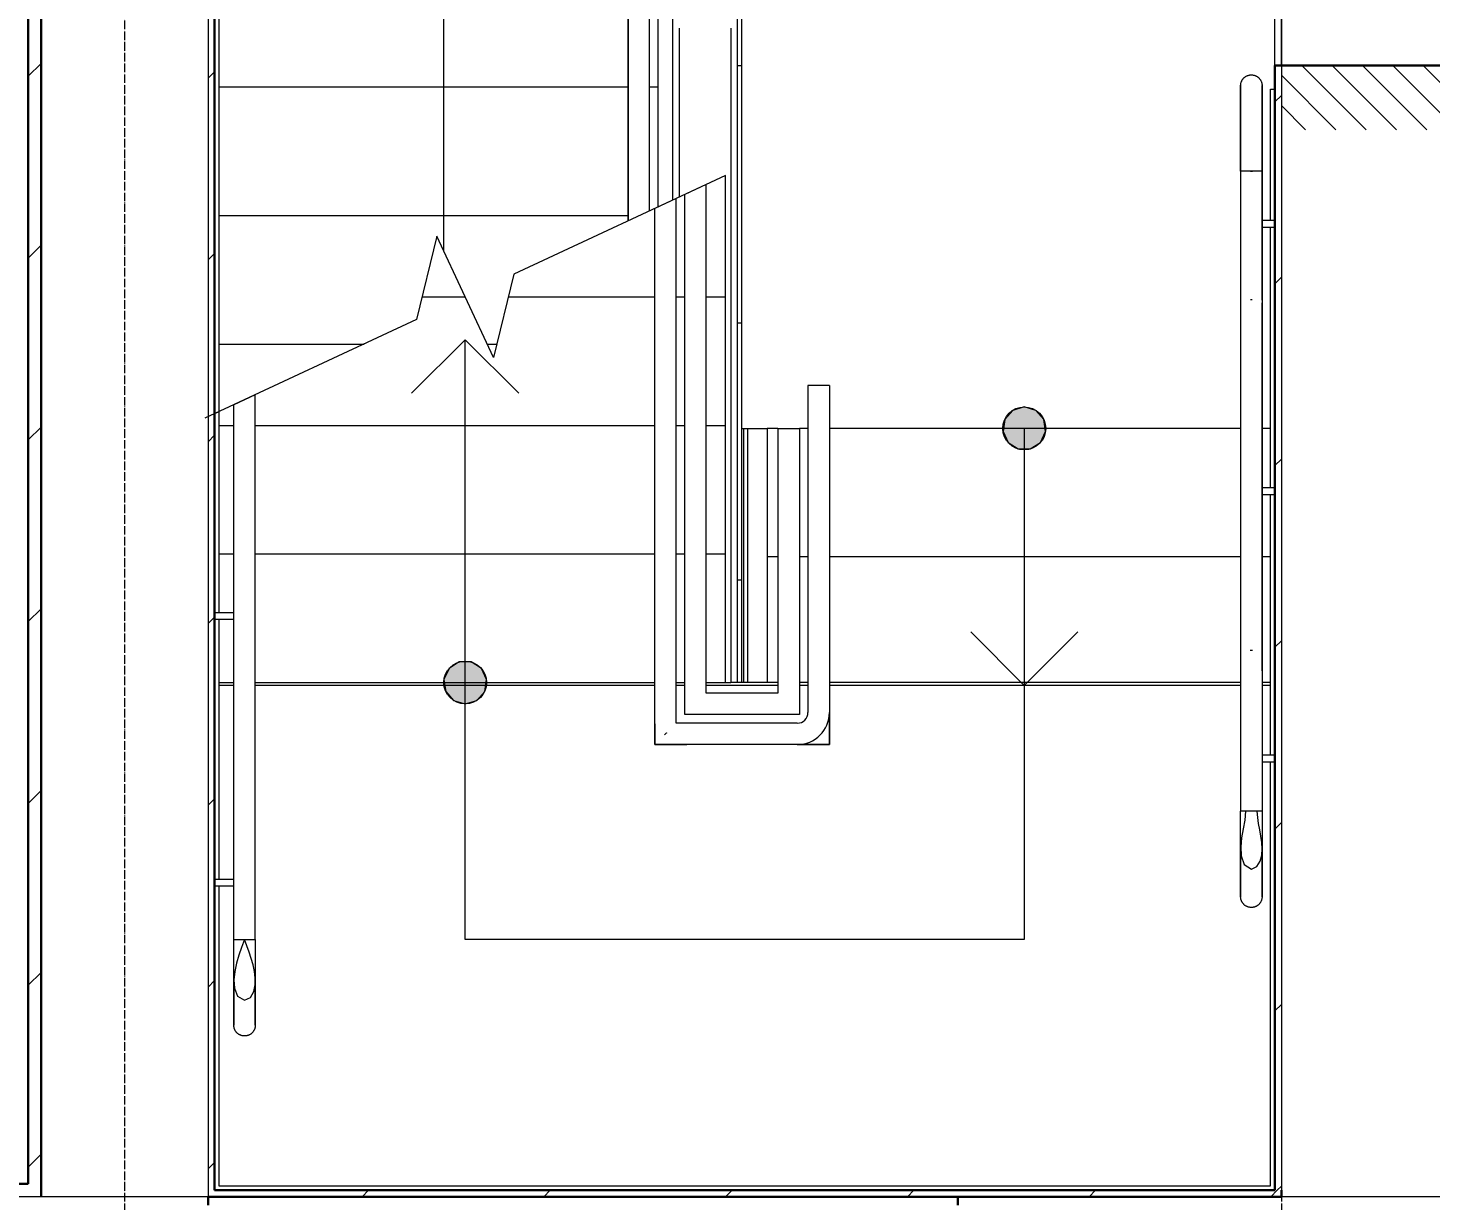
# Model space of a CAD drawing. Header units: millimetres. Extents: x -215207 to 92095, y -30385 to 123050.
# Drawn here: x -149260 to -145986, y 20031 to 22769 of the extents above; entities that cross this region are included whole.
import ezdxf
from ezdxf import colors
from ezdxf.entities.mleader import LeaderData, LeaderLine
from ezdxf.math import Vec2, Vec3

# ---------------------------------------------------------------- set-up
doc = ezdxf.new("R2010")
doc.units = ezdxf.units.MM
doc.linetypes.add('ADSK_Линия сетки', pattern=[25, 20, -2.5, 0, -2.5])
doc.linetypes.add('ADSK_Штриховая_ш2 п1_5', pattern=[4.5, 3, -1.5])
for name, color, linetype, lineweight in [('Двери', 7, 'Continuous', 9), ('Лестницы', 7, 'Continuous', 9), ('Ограждение', 7, 'Continuous', 9), ('Оси', 7, 'Continuous', 9), ('Перекрытие', 7, 'Continuous', 20), ('Стены внутренние', 7, 'Continuous', 20), ('Стены наружные', 7, 'Continuous', 20), ('Стрелки вверх', 7, 'Continuous', 20)]:
    doc.layers.add(name, color=color, linetype=linetype, lineweight=lineweight)
doc.layers.add('Мультивыноски отполение', color=7, linetype='Continuous')
doc.styles.add('DCAD_TEXT', font='GOST_Common.ttf', dxfattribs={"height": 180})

# ---------------------------------------------------------------- blocks, each defined once
blk = doc.blocks.new('1 этаж 21082025')
at = {"layer": 'Стрелки вверх'}
h = blk.add_hatch(color=256, dxfattribs=at)
edge = h.paths.add_edge_path()
edge.add_arc((53000, -9606.9), 50, 0, 360)
for points in [[(53014.1, -9654.9), (53037.8, -9639.7), (53049.5, -9614), (53045.5, -9586.2), (53027, -9564.9), (53000, -9556.9), (52973, -9564.9), (52954.5, -9586.2), (52950.5, -9614), (52962.2, -9639.7), (52985.9, -9654.9)], [(51695, -10250), (51722, -10242.1), (51740.5, -10220.8), (51744.5, -10192.9), (51732.8, -10167.3), (51709.1, -10152), (51680.9, -10152), (51657.2, -10167.3), (51645.5, -10192.9), (51649.5, -10220.8), (51668, -10242.1)]]:
    blk.add_hatch(color=256, dxfattribs=at).paths.add_polyline_path(points)
h = blk.add_hatch(color=256, dxfattribs=at)
edge = h.paths.add_edge_path()
edge.add_arc((51695, -10200), 50, 0, 360)
at = {"layer": 'Двери', "linetype": 'ADSK_Штриховая_ш2 п1_5'}
for p, q in [((54150, -8760), (53600, -8760)), ((53600, -8760), (53600, -8910))]:
    blk.add_line(p, q, dxfattribs=at)
at = {"layer": 'Двери', "linetype": 'Continuous', "lineweight": 18}
for p, q in [((53647.9, -8760), (53797.9, -8910)), ((53718.6, -8760), (53868.6, -8910)), ((53789.3, -8760), (53939.3, -8910)), ((53860.1, -8760), (54010.1, -8910)), ((53930.8, -8760), (54080.8, -8910)), ((53600, -8782.8), (53727.2, -8910)), ((53600, -8853.5), (53656.5, -8910))]:
    blk.add_line(p, q, dxfattribs=at)
at = {"layer": 'Лестницы'}
for p, q in [((51120, -8810), (52075.4, -8810)), ((51120, -8810), (52075.4, -8810)), ((52125.4, -8810), (52145.4, -8810)), ((52125.4, -8810), (52145.4, -8810)), ((52302.5, -9016.7), (51808.3, -9247.2)), ((52302.5, -9300), (52302.5, -9016.7)), ((51120, -9110), (52075.4, -9110)), ((51120, -9110), (52075.4, -9110)), ((51629, -9158.4), (51581.7, -9352.8)), ((51761, -9441.6), (51629, -9158.4)), ((51808.3, -9247.2), (51761, -9441.6)), ((51594.6, -9300), (51695, -9300)), ((51594.6, -9300), (51695, -9300)), ((51795.4, -9300), (52137.5, -9300)), ((51795.4, -9300), (52137.5, -9300)), ((52187.5, -9300), (52207.5, -9300)), ((52187.5, -9300), (52207.5, -9300)), ((52257.5, -9300), (52302.5, -9300)), ((52257.5, -9300), (52302.5, -9300)), ((52302.5, -9600), (52302.5, -9300)), ((51581.7, -9352.8), (51087.5, -9583.3)), ((51120, -9410), (51459.1, -9410)), ((51120, -9410), (51459.1, -9410)), ((51746.3, -9410), (51768.7, -9410)), ((51746.3, -9410), (51768.7, -9410)), ((51120, -9600), (51155, -9600)), ((51120, -9600), (51155, -9600)), ((51205, -9600), (52137.5, -9600)), ((51205, -9600), (52137.5, -9600)), ((52187.5, -9600), (52207.5, -9600)), ((52187.5, -9600), (52207.5, -9600)), ((52257.5, -9600), (52302.5, -9600)), ((52257.5, -9600), (52302.5, -9600)), ((52302.5, -9900), (52302.5, -9600)), ((52425, -9606.9), (52400, -9606.9)), ((52400, -9606.9), (52400, -9906.9)), ((52425, -9606.9), (52400, -9606.9)), ((52495, -9606.9), (52475, -9606.9)), ((52495, -9606.9), (52475, -9606.9)), ((53505, -9606.9), (52545, -9606.9)), ((53505, -9606.9), (52545, -9606.9)), ((53575, -9606.9), (53555, -9606.9)), ((53575, -9606.9), (53555, -9606.9)), ((51120, -9900), (51155, -9900)), ((51120, -9900), (51155, -9900)), ((51205, -9900), (52137.5, -9900)), ((51205, -9900), (52137.5, -9900)), ((52187.5, -9900), (52207.5, -9900)), ((52187.5, -9900), (52207.5, -9900)), ((52257.5, -9900), (52302.5, -9900)), ((52257.5, -9900), (52302.5, -9900)), ((52302.5, -10200), (52302.5, -9900)), ((52400, -9906.9), (52400, -10200)), ((52425, -9906.9), (52400, -9906.9)), ((52425, -9906.9), (52400, -9906.9)), ((52495, -9906.9), (52475, -9906.9)), ((52495, -9906.9), (52475, -9906.9)), ((53505, -9906.9), (52545, -9906.9)), ((53505, -9906.9), (52545, -9906.9)), ((53575, -9906.9), (53555, -9906.9)), ((53575, -9906.9), (53555, -9906.9)), ((51120, -10200), (51155, -10200)), ((51120, -10200), (51155, -10200)), ((51205, -10200), (52137.5, -10200)), ((51205, -10200), (52137.5, -10200)), ((52187.5, -10200), (52207.5, -10200)), ((52187.5, -10200), (52207.5, -10200)), ((52257.5, -10200), (52302.5, -10200)), ((52257.5, -10200), (52302.5, -10200)), ((52400, -10200), (52315, -10200)), ((52425, -10200), (52400, -10200)), ((52425, -10206.9), (52400, -10206.9)), ((52495, -10200), (52475, -10200)), ((52495, -10206.9), (52475, -10206.9)), ((53505, -10200), (52545, -10200)), ((53505, -10206.9), (52545, -10206.9)), ((53575, -10200), (53555, -10200)), ((53575, -10206.9), (53555, -10206.9))]:
    blk.add_line(p, q, dxfattribs=at)
at = {"layer": 'Ограждение'}
for p, q in [((52340, -7070), (52340, -10200)), ((51120, -7310), (51120, -9568.1)), ((52075.4, -7308.8), (52075.4, -9122.6)), ((52075.4, -9122.6), (52075.4, -7322.4)), ((52125.4, -9099.3), (52125.4, -7308.8)), ((52125.4, -9099.3), (52125.4, -7322.4)), ((52145.4, -9090), (52145.4, -7310)), ((53505, -8805.9), (53505.1, -8804.9)), ((53505, -8806.9), (53505, -8805.9)), ((53505, -8807.2), (53505, -8806.9)), ((53505, -8806.9), (53505, -8806.9)), ((53505, -8806.9), (53505, -8807.1)), ((53505, -8807.1), (53505, -8807.6)), ((53505, -8807.8), (53505, -8807.2)), ((53505, -8807.6), (53505, -8808.4)), ((53505, -8808.6), (53505, -8807.8)), ((53505, -8808.4), (53505, -8809.5)), ((53505.1, -8804.9), (53505.2, -8803.9)), ((53505.2, -8803.9), (53505.3, -8802.9)), ((53505.3, -8802.9), (53505.5, -8802)), ((53505.5, -8802), (53505.7, -8801)), ((53505.7, -8801), (53506, -8800)), ((53506, -8800), (53506.3, -8799.1)), ((53506.3, -8799.1), (53506.6, -8798.1)), ((53506.6, -8798.1), (53507, -8797.2)), ((53507, -8797.2), (53507.4, -8796.3)), ((53507.4, -8796.3), (53507.8, -8795.4)), ((53507.8, -8795.4), (53508.3, -8794.5)), ((53508.3, -8794.5), (53508.8, -8793.7)), ((53508.8, -8793.7), (53509.4, -8792.8)), ((53509.4, -8792.8), (53509.9, -8792)), ((53509.9, -8792), (53510.6, -8791.2)), ((53510.6, -8791.2), (53511.2, -8790.4)), ((53511.2, -8790.4), (53511.9, -8789.7)), ((53511.9, -8789.7), (53512.6, -8789)), ((53512.6, -8789), (53513.3, -8788.3)), ((53513.3, -8788.3), (53514.1, -8787.7)), ((53514.1, -8787.7), (53514.9, -8787)), ((53514.9, -8787), (53515.7, -8786.5)), ((53515.7, -8786.5), (53516.5, -8785.9)), ((53516.5, -8785.9), (53517.3, -8785.4)), ((53517.3, -8785.4), (53518.2, -8784.9)), ((53518.2, -8784.9), (53519.1, -8784.4)), ((53519.1, -8784.4), (53520, -8784)), ((53520, -8784), (53520.9, -8783.6)), ((53520.9, -8783.6), (53521.9, -8783.3)), ((53521.9, -8783.3), (53522.8, -8783)), ((53522.8, -8783), (53523.8, -8782.7)), ((53523.8, -8782.7), (53524.8, -8782.5)), ((53524.8, -8782.5), (53525.8, -8782.3)), ((53525.8, -8782.3), (53526.7, -8782.1)), ((53526.7, -8782.1), (53527.7, -8782)), ((53527.7, -8782), (53528.7, -8782)), ((53528.7, -8782), (53529.7, -8781.9)), ((53529.7, -8781.9), (53530, -8781.9)), ((53530, -8781.9), (53531, -8782)), ((53531, -8782), (53532, -8782)), ((53532, -8782), (53533, -8782.1)), ((53533, -8782.1), (53534, -8782.3)), ((53534, -8782.3), (53535, -8782.4)), ((53535, -8782.4), (53535.9, -8782.6)), ((53535.9, -8782.6), (53536.9, -8782.9)), ((53536.9, -8782.9), (53537.9, -8783.2)), ((53537.9, -8783.2), (53538.8, -8783.5)), ((53538.8, -8783.5), (53539.7, -8783.9)), ((53539.7, -8783.9), (53540.6, -8784.3)), ((53540.6, -8784.3), (53541.5, -8784.8)), ((53541.5, -8784.8), (53542.4, -8785.2)), ((53542.4, -8785.2), (53543.3, -8785.7)), ((53543.3, -8785.7), (53544.1, -8786.3)), ((53544.1, -8786.3), (53544.9, -8786.9)), ((53544.9, -8786.9), (53545.7, -8787.5)), ((53545.7, -8787.5), (53546.5, -8788.1)), ((53546.5, -8788.1), (53547.2, -8788.8)), ((53547.2, -8788.8), (53547.9, -8789.5)), ((53547.9, -8789.5), (53548.6, -8790.2)), ((53548.6, -8790.2), (53549.3, -8791)), ((53549.3, -8791), (53549.9, -8791.8)), ((53549.9, -8791.8), (53550.5, -8792.6)), ((53550.5, -8792.6), (53551, -8793.4)), ((53551, -8793.4), (53551.6, -8794.3)), ((53551.6, -8794.3), (53552, -8795.1)), ((53552, -8795.1), (53552.5, -8796)), ((53552.5, -8796), (53552.9, -8796.9)), ((53552.9, -8796.9), (53553.3, -8797.9)), ((53553.3, -8797.9), (53553.6, -8798.8)), ((53553.6, -8798.8), (53554, -8799.8)), ((53554, -8799.8), (53554.2, -8800.7)), ((53554.2, -8800.7), (53554.4, -8801.7)), ((53554.4, -8801.7), (53554.6, -8802.7)), ((53554.6, -8802.7), (53554.8, -8803.7)), ((53554.8, -8803.7), (53554.9, -8804.7)), ((53554.9, -8804.7), (53555, -8805.7)), ((53555, -8805.7), (53555, -8806.7)), ((53555, -8806.7), (53555, -8806.9)), ((53555, -8807.2), (53555, -8806.9)), ((53555, -8806.9), (53555, -8806.9)), ((53555, -8806.9), (53555, -8807.1)), ((53555, -8807.1), (53555, -8807.6)), ((53555, -8807.8), (53555, -8807.2)), ((53555, -8807.6), (53555, -8808.4)), ((53555, -8808.6), (53555, -8807.8)), ((53555, -8808.4), (53555, -8809.5)), ((53505, -8809.8), (53505, -8808.6)), ((53505, -8809.5), (53505, -8810.9)), ((53505, -8811.4), (53505, -8809.8)), ((53505, -8810.9), (53505, -8812.7)), ((53505, -8813.2), (53505, -8811.4)), ((53505, -8812.7), (53505, -8814.7)), ((53505, -8815.3), (53505, -8813.2)), ((53505, -8814.7), (53505, -8817.1)), ((53505, -8817.8), (53505, -8815.3)), ((53505, -8817.1), (53505, -8819.8)), ((53505, -8820.5), (53505, -8817.8)), ((53505, -8819.8), (53505, -8822.7)), ((53505, -8823.6), (53505, -8820.5)), ((53505, -8822.7), (53505, -8826)), ((53505, -8826.9), (53505, -8823.6)), ((53505, -8826), (53505, -8829.5)), ((53505, -8830.5), (53505, -8826.9)), ((53505, -8829.5), (53505, -8833.4)), ((53505, -8834.5), (53505, -8830.5)), ((53505, -8833.4), (53505, -8837.5)), ((53505, -8838.6), (53505, -8834.5)), ((53505, -8837.5), (53505, -8841.9)), ((53505, -8843.1), (53505, -8838.6)), ((53555, -8809.8), (53555, -8808.6)), ((53555, -8809.5), (53555, -8810.9)), ((53555, -8811.4), (53555, -8809.8)), ((53555, -8810.9), (53555, -8812.7)), ((53555, -8813.2), (53555, -8811.4)), ((53555, -8812.7), (53555, -8814.7)), ((53555, -8815.3), (53555, -8813.2)), ((53555, -8814.7), (53555, -8817.1)), ((53555, -8817.8), (53555, -8815.3)), ((53555, -8817.1), (53555, -8819.8)), ((53555, -8820.5), (53555, -8817.8)), ((53555, -8819.8), (53555, -8822.7)), ((53555, -8823.6), (53555, -8820.5)), ((53555, -8822.7), (53555, -8826)), ((53555, -8826.9), (53555, -8823.6)), ((53555, -8826), (53555, -8829.5)), ((53555, -8830.5), (53555, -8826.9)), ((53555, -8829.5), (53555, -8833.4)), ((53555, -8834.5), (53555, -8830.5)), ((53555, -8833.4), (53555, -8837.5)), ((53555, -8838.6), (53555, -8834.5)), ((53555, -8837.5), (53555, -8841.9)), ((53555, -8843.1), (53555, -8838.6)), ((53575, -8815), (53585, -8815)), ((53575, -9122.3), (53575, -8815)), ((53505, -8841.9), (53505, -8846.5)), ((53505, -8847.8), (53505, -8843.1)), ((53505, -8846.5), (53505, -8851.4)), ((53505, -8852.8), (53505, -8847.8)), ((53505, -8851.4), (53505, -8856.6)), ((53505, -8858), (53505, -8852.8)), ((53505, -8856.6), (53505, -8862)), ((53505, -8863.5), (53505, -8858)), ((53505, -8862), (53505, -8867.6)), ((53505, -8869.1), (53505, -8863.5)), ((53505, -8867.6), (53505, -8873.4)), ((53505, -8875.1), (53505, -8869.1)), ((53505, -8873.4), (53505, -8879.5)), ((53555, -8841.9), (53555, -8846.5)), ((53555, -8847.8), (53555, -8843.1)), ((53555, -8846.5), (53555, -8851.4)), ((53555, -8852.8), (53555, -8847.8)), ((53555, -8851.4), (53555, -8856.6)), ((53555, -8858), (53555, -8852.8)), ((53555, -8856.6), (53555, -8862)), ((53555, -8863.5), (53555, -8858)), ((53555, -8862), (53555, -8867.6)), ((53555, -8869.1), (53555, -8863.5)), ((53555, -8867.6), (53555, -8873.4)), ((53555, -8875.1), (53555, -8869.1)), ((53555, -8873.4), (53555, -8879.5)), ((53505, -8881.2), (53505, -8875.1)), ((53505, -8879.5), (53505, -8885.8)), ((53505, -8887.5), (53505, -8881.2)), ((53505, -8885.8), (53505, -8892.2)), ((53505, -8894), (53505, -8887.5)), ((53505, -8892.2), (53505, -8898.9)), ((53505, -8900.7), (53505, -8894)), ((53505, -8898.9), (53505, -8905.7)), ((53505, -8907.6), (53505, -8900.7)), ((53505, -8905.7), (53505, -8912.7)), ((53555, -8881.2), (53555, -8875.1)), ((53555, -8879.5), (53555, -8885.8)), ((53555, -8887.5), (53555, -8881.2)), ((53555, -8885.8), (53555, -8892.2)), ((53555, -8894), (53555, -8887.5)), ((53555, -8892.2), (53555, -8898.9)), ((53555, -8900.7), (53555, -8894)), ((53555, -8898.9), (53555, -8905.7)), ((53555, -8907.6), (53555, -8900.7)), ((53555, -8905.7), (53555, -8912.7)), ((53505, -8914.6), (53505, -8907.6)), ((53505, -8912.7), (53505, -8919.8)), ((53505, -8921.7), (53505, -8914.6)), ((53505, -8919.8), (53505, -8927.1)), ((53505, -8929), (53505, -8921.7)), ((53505, -8927.1), (53505, -8934.5)), ((53505, -8936.5), (53505, -8929)), ((53505, -8934.5), (53505, -8942)), ((53505, -8944), (53505, -8936.5)), ((53555, -8914.6), (53555, -8907.6)), ((53555, -8912.7), (53555, -8919.8)), ((53555, -8921.7), (53555, -8914.6)), ((53555, -8919.8), (53555, -8927.1)), ((53555, -8929), (53555, -8921.7)), ((53555, -8927.1), (53555, -8934.5)), ((53555, -8936.5), (53555, -8929)), ((53555, -8934.5), (53555, -8942)), ((53555, -8944), (53555, -8936.5)), ((53505, -8942), (53505, -8949.6)), ((53505, -8951.7), (53505, -8944)), ((53505, -8949.6), (53505, -8957.3)), ((53505, -8959.4), (53505, -8951.7)), ((53505, -8957.3), (53505, -8965.1)), ((53505, -8967.2), (53505, -8959.4)), ((53505, -8965.1), (53505, -8972.9)), ((53505, -8975.1), (53505, -8967.2)), ((53555, -8942), (53555, -8949.6)), ((53555, -8951.7), (53555, -8944)), ((53555, -8949.6), (53555, -8957.3)), ((53555, -8959.4), (53555, -8951.7)), ((53555, -8957.3), (53555, -8965.1)), ((53555, -8967.2), (53555, -8959.4)), ((53555, -8965.1), (53555, -8972.9)), ((53555, -8975.1), (53555, -8967.2)), ((53505, -8972.9), (53505, -8980.8)), ((53505, -8983), (53505, -8975.1)), ((53505, -8980.8), (53505, -8988.8)), ((53505, -8990.9), (53505, -8983)), ((53505, -8988.8), (53505, -8996.8)), ((53505, -8998.9), (53505, -8990.9)), ((53505, -8996.8), (53505, -9004.8)), ((53505, -9006.9), (53505, -8998.9)), ((53505, -9004.8), (53505, -9006.9)), ((53555, -8972.9), (53555, -8980.8)), ((53555, -8983), (53555, -8975.1)), ((53555, -8980.8), (53555, -8988.8)), ((53555, -8990.9), (53555, -8983)), ((53555, -8988.8), (53555, -8996.8)), ((53555, -8998.9), (53555, -8990.9)), ((53555, -8996.8), (53555, -9004.8)), ((53555, -9006.9), (53555, -8998.9)), ((53555, -9004.8), (53555, -9006.9)), ((52257.5, -9037.7), (52207.5, -9061)), ((52257.5, -9037.7), (52207.5, -9061)), ((52257.5, -10225), (52257.5, -9037.7)), ((53505, -9006.9), (53505, -9307.4)), ((53555, -9006.9), (53505, -9006.9)), ((53505, -9006.9), (53505, -9306.9)), ((53532.3, -9006.9), (53527.7, -9006.9)), ((53527.7, -9006.9), (53530, -9006.9)), ((53530, -9006.9), (53532.3, -9006.9)), ((53555, -9307.4), (53555, -9006.9)), ((53555, -9006.9), (53555, -9306.9)), ((52187.5, -9070.3), (52137.5, -9093.7)), ((52187.5, -10295), (52187.5, -9070.3)), ((52207.5, -10275), (52207.5, -9061)), ((52137.5, -10296.1), (52137.5, -9093.7)), ((53585, -9122), (53555, -9122)), ((53555, -9137), (53585, -9137)), ((53575, -9746.2), (53575, -9136.8)), ((53505, -9306.9), (53505, -10200)), ((53505, -9314), (53505, -10173.1)), ((53555, -9306.9), (53555, -10200)), ((53555, -10173.1), (53555, -9314)), ((51205, -9528.5), (51155, -9551.8)), ((51205, -10500), (51205, -9528.5)), ((52545, -9506.9), (52495, -9506.9)), ((52495, -9506.9), (52495, -10270)), ((52545, -9506.9), (52545, -10270)), ((51155, -10500), (51155, -9551.8)), ((51120, -9568.1), (51110, -9572.8)), ((51120, -9568.1), (51120, -10037.4)), ((52345, -10200), (52345, -9606.9)), ((52355, -10200), (52355, -9606.9)), ((52425, -9606.9), (52475, -9606.9)), ((52425, -9606.9), (52425, -10225)), ((52475, -9606.9), (52475, -10275)), ((53585, -9746), (53555, -9746)), ((53555, -9761), (53585, -9761)), ((53575, -10370.2), (53575, -9760.7)), ((51155, -10037.1), (51110, -10037.1)), ((51110, -10052.1), (51155, -10052.1)), ((51120, -10051.8), (51120, -10500)), ((53532.6, -10125.4), (53527.4, -10125.4)), ((53505, -10200), (53505, -10500)), ((53555, -10200), (53555, -10500)), ((52425, -10225), (52257.5, -10225)), ((52475, -10275), (52207.5, -10275)), ((52545, -10345), (52545, -10270)), ((52545, -10270), (52545, -10345)), ((52137.5, -10296.1), (52137.5, -10320)), ((52137.5, -10296.1), (52137.5, -10345)), ((52137.5, -10345), (52137.5, -10296.1)), ((52212.5, -10295), (52187.5, -10295)), ((52212.5, -10295), (52187.5, -10295)), ((52212.5, -10295), (52187.5, -10295)), ((52470, -10295), (52212.5, -10295)), ((52137.5, -10345), (52212.5, -10345)), ((52212.5, -10345), (52137.5, -10345)), ((52212.5, -10345), (52162.5, -10345)), ((52470, -10345), (52212.5, -10345)), ((52470, -10345), (52545, -10345)), ((52545, -10345), (52470, -10345)), ((53585, -10369.9), (53555, -10369.9)), ((53555, -10384.9), (53585, -10384.9)), ((53575, -11375), (53575, -10384.6)), ((51120, -10500), (51120, -10659.8)), ((51155, -10800), (51155, -10500)), ((51205, -10800), (51205, -10500)), ((53505, -10502.2), (53505, -10500)), ((53555, -10500), (53505, -10500)), ((53505, -10510.2), (53505, -10502.2)), ((53505, -10518.1), (53505, -10510.2)), ((53516.1, -10500), (53514.4, -10521)), ((53544.8, -10514.8), (53543.9, -10500)), ((53555, -10500), (53555, -10508)), ((53555, -10508), (53555, -10516)), ((53505, -10526.1), (53505, -10518.1)), ((53505, -10534), (53505, -10526.1)), ((53505, -10541.8), (53505, -10534)), ((53505, -10549.6), (53505, -10541.8)), ((53510.8, -10541.7), (53507.2, -10562.2)), ((53514.4, -10521), (53510.8, -10541.7)), ((53546.9, -10529.3), (53544.8, -10514.8)), ((53549.6, -10543.9), (53546.9, -10529.3)), ((53552.2, -10558.5), (53549.6, -10543.9)), ((53555, -10516), (53555, -10523.9)), ((53555, -10523.9), (53555, -10531.9)), ((53555, -10531.9), (53555, -10539.7)), ((53555, -10539.7), (53555, -10547.5)), ((53505, -10557.3), (53505, -10549.6)), ((53505, -10565), (53505, -10557.3)), ((53505, -10572.5), (53505, -10565)), ((53505, -10579.9), (53505, -10572.5)), ((53507.2, -10562.2), (53505.1, -10583.3)), ((53554.2, -10573.2), (53552.2, -10558.5)), ((53555, -10588), (53554.2, -10573.2)), ((53555, -10547.5), (53555, -10555.3)), ((53555, -10555.3), (53555, -10562.9)), ((53555, -10562.9), (53555, -10570.5)), ((53555, -10570.5), (53555, -10577.9)), ((53505, -10587.1), (53505, -10579.9)), ((53505, -10594.3), (53505, -10587.1)), ((53505, -10588.7), (53505, -10595.8)), ((53505, -10601.2), (53505, -10594.3)), ((53505, -10595.8), (53505, -10602.8)), ((53505, -10608.1), (53505, -10601.2)), ((53505, -10602.8), (53505, -10609.5)), ((53505, -10614.7), (53505, -10608.1)), ((53505, -10609.5), (53505, -10616.2)), ((53505.1, -10583.3), (53506.2, -10604.9)), ((53506.2, -10604.9), (53513.1, -10624.8)), ((53550.6, -10617.2), (53554.1, -10602.8)), ((53554.1, -10602.8), (53555, -10588)), ((53555, -10577.9), (53555, -10585.2)), ((53555, -10585.2), (53555, -10592.4)), ((53555, -10594.3), (53555, -10588.7)), ((53555, -10592.4), (53555, -10599.4)), ((53555, -10601.2), (53555, -10594.3)), ((53555, -10599.4), (53555, -10606.2)), ((53555, -10608.1), (53555, -10601.2)), ((53555, -10606.2), (53555, -10612.9)), ((53555, -10614.7), (53555, -10608.1)), ((53505, -10621.2), (53505, -10614.7)), ((53505, -10616.2), (53505, -10622.6)), ((53505, -10627.4), (53505, -10621.2)), ((53505, -10622.6), (53505, -10628.8)), ((53505, -10633.5), (53505, -10627.4)), ((53505, -10628.8), (53505, -10634.8)), ((53505, -10639.3), (53505, -10633.5)), ((53505, -10634.8), (53505, -10640.6)), ((53505, -10645), (53505, -10639.3)), ((53505, -10640.6), (53505, -10646.2)), ((53513.1, -10624.8), (53530, -10636)), ((53530, -10636), (53543.1, -10629.8)), ((53543.1, -10629.8), (53550.6, -10617.2)), ((53555, -10612.9), (53555, -10619.4)), ((53555, -10621.2), (53555, -10614.7)), ((53555, -10619.4), (53555, -10625.8)), ((53555, -10627.4), (53555, -10621.2)), ((53555, -10625.8), (53555, -10631.9)), ((53555, -10633.5), (53555, -10627.4)), ((53555, -10631.9), (53555, -10637.8)), ((53555, -10639.3), (53555, -10633.5)), ((53555, -10637.8), (53555, -10643.5)), ((53555, -10645), (53555, -10639.3)), ((51155, -10659.5), (51110, -10659.5)), ((51110, -10674.5), (51155, -10674.5)), ((51120, -10674.2), (51120, -11375)), ((53505, -10650.4), (53505, -10645)), ((53505, -10646.2), (53505, -10651.5)), ((53505, -10655.5), (53505, -10650.4)), ((53505, -10651.5), (53505, -10656.6)), ((53505, -10660.4), (53505, -10655.5)), ((53505, -10656.6), (53505, -10661.5)), ((53505, -10665.1), (53505, -10660.4)), ((53505, -10661.5), (53505, -10666.1)), ((53505, -10669.5), (53505, -10665.1)), ((53505, -10666.1), (53505, -10670.4)), ((53505, -10673.6), (53505, -10669.5)), ((53505, -10670.4), (53505, -10674.4)), ((53505, -10677.4), (53505, -10673.6)), ((53505, -10674.4), (53505, -10678.2)), ((53555, -10643.5), (53555, -10648.9)), ((53555, -10650.4), (53555, -10645)), ((53555, -10648.9), (53555, -10654.1)), ((53555, -10655.5), (53555, -10650.4)), ((53555, -10654.1), (53555, -10659.1)), ((53555, -10660.4), (53555, -10655.5)), ((53555, -10659.1), (53555, -10663.8)), ((53555, -10665.1), (53555, -10660.4)), ((53555, -10663.8), (53555, -10668.3)), ((53555, -10669.5), (53555, -10665.1)), ((53555, -10668.3), (53555, -10672.5)), ((53555, -10673.6), (53555, -10669.5)), ((53555, -10672.5), (53555, -10676.4)), ((53555, -10677.4), (53555, -10673.6)), ((53505, -10681), (53505, -10677.4)), ((53505, -10678.2), (53505, -10681.7)), ((53505, -10684.2), (53505, -10681)), ((53505, -10681.7), (53505, -10684.9)), ((53505, -10687.2), (53505, -10684.2)), ((53505, -10684.9), (53505, -10687.8)), ((53505, -10689.8), (53505, -10687.2)), ((53505, -10687.8), (53505, -10690.4)), ((53505, -10692.2), (53505, -10689.8)), ((53505, -10690.4), (53505, -10692.7)), ((53505, -10694.3), (53505, -10692.2)), ((53505, -10692.7), (53505, -10694.7)), ((53505, -10696), (53505, -10694.3)), ((53505, -10694.7), (53505, -10696.4)), ((53505, -10697.4), (53505, -10696)), ((53505, -10696.4), (53505, -10697.7)), ((53505, -10698.6), (53505, -10697.4)), ((53505, -10697.7), (53505, -10698.8)), ((53505, -10699.4), (53505, -10698.6)), ((53505, -10698.8), (53505, -10699.5)), ((53505, -10699.8), (53505, -10699.4)), ((53505, -10699.5), (53505, -10699.9)), ((53505, -10700), (53505, -10699.8)), ((53505, -10699.9), (53505, -10700)), ((53505, -10700.3), (53505, -10700)), ((53505, -10701.3), (53505, -10700.3)), ((53505.1, -10702.3), (53505, -10701.3)), ((53505.2, -10703.3), (53505.1, -10702.3)), ((53505.4, -10704.2), (53505.2, -10703.3)), ((53505.6, -10705.2), (53505.4, -10704.2)), ((53505.8, -10706.2), (53505.6, -10705.2)), ((53506, -10707.2), (53505.8, -10706.2)), ((53506.4, -10708.1), (53506, -10707.2)), ((53554, -10706.9), (53553.7, -10707.9)), ((53554.3, -10705.9), (53554, -10706.9)), ((53554.5, -10705), (53554.3, -10705.9)), ((53554.7, -10704), (53554.5, -10705)), ((53554.8, -10703), (53554.7, -10704)), ((53554.9, -10702), (53554.8, -10703)), ((53555, -10701), (53554.9, -10702)), ((53555, -10676.4), (53555, -10680)), ((53555, -10681), (53555, -10677.4)), ((53555, -10680), (53555, -10683.4)), ((53555, -10684.2), (53555, -10681)), ((53555, -10683.4), (53555, -10686.4)), ((53555, -10687.2), (53555, -10684.2)), ((53555, -10686.4), (53555, -10689.2)), ((53555, -10689.8), (53555, -10687.2)), ((53555, -10689.2), (53555, -10691.6)), ((53555, -10692.2), (53555, -10689.8)), ((53555, -10691.6), (53555, -10693.7)), ((53555, -10694.3), (53555, -10692.2)), ((53555, -10693.7), (53555, -10695.6)), ((53555, -10696), (53555, -10694.3)), ((53555, -10695.6), (53555, -10697.1)), ((53555, -10697.4), (53555, -10696)), ((53555, -10697.1), (53555, -10698.3)), ((53555, -10698.6), (53555, -10697.4)), ((53555, -10698.3), (53555, -10699.2)), ((53555, -10699.4), (53555, -10698.6)), ((53555, -10699.2), (53555, -10699.7)), ((53555, -10699.8), (53555, -10699.4)), ((53555, -10699.7), (53555, -10700)), ((53555, -10700), (53555, -10699.8)), ((53555, -10700), (53555, -10701)), ((53555, -10700), (53555, -10700)), ((53506.7, -10709.1), (53506.4, -10708.1)), ((53507.1, -10710), (53506.7, -10709.1)), ((53507.5, -10710.9), (53507.1, -10710)), ((53508, -10711.8), (53507.5, -10710.9)), ((53508.4, -10712.7), (53508, -10711.8)), ((53509, -10713.5), (53508.4, -10712.7)), ((53509.5, -10714.3), (53509, -10713.5)), ((53510.1, -10715.1), (53509.5, -10714.3)), ((53510.7, -10715.9), (53510.1, -10715.1)), ((53511.4, -10716.7), (53510.7, -10715.9)), ((53512.1, -10717.4), (53511.4, -10716.7)), ((53512.8, -10718.1), (53512.1, -10717.4)), ((53513.5, -10718.8), (53512.8, -10718.1)), ((53514.3, -10719.4), (53513.5, -10718.8)), ((53515.1, -10720.1), (53514.3, -10719.4)), ((53515.9, -10720.6), (53515.1, -10720.1)), ((53516.7, -10721.2), (53515.9, -10720.6)), ((53517.6, -10721.7), (53516.7, -10721.2)), ((53518.5, -10722.2), (53517.6, -10721.7)), ((53519.4, -10722.6), (53518.5, -10722.2)), ((53520.3, -10723), (53519.4, -10722.6)), ((53521.2, -10723.4), (53520.3, -10723)), ((53522.1, -10723.7), (53521.2, -10723.4)), ((53523.1, -10724), (53522.1, -10723.7)), ((53524.1, -10724.3), (53523.1, -10724)), ((53525, -10724.5), (53524.1, -10724.3)), ((53526, -10724.7), (53525, -10724.5)), ((53527, -10724.8), (53526, -10724.7)), ((53528, -10724.9), (53527, -10724.8)), ((53529, -10725), (53528, -10724.9)), ((53530, -10725), (53529, -10725)), ((53530.3, -10725), (53530, -10725)), ((53531.3, -10725), (53530.3, -10725)), ((53532.3, -10724.9), (53531.3, -10725)), ((53533.3, -10724.8), (53532.3, -10724.9)), ((53534.2, -10724.6), (53533.3, -10724.8)), ((53535.2, -10724.4), (53534.2, -10724.6)), ((53536.2, -10724.2), (53535.2, -10724.4)), ((53537.2, -10724), (53536.2, -10724.2)), ((53538.1, -10723.6), (53537.2, -10724)), ((53539.1, -10723.3), (53538.1, -10723.6)), ((53540, -10722.9), (53539.1, -10723.3)), ((53540.9, -10722.5), (53540, -10722.9)), ((53541.8, -10722), (53540.9, -10722.5)), ((53542.7, -10721.6), (53541.8, -10722)), ((53543.5, -10721), (53542.7, -10721.6)), ((53544.3, -10720.5), (53543.5, -10721)), ((53545.1, -10719.9), (53544.3, -10720.5)), ((53545.9, -10719.3), (53545.1, -10719.9)), ((53546.7, -10718.6), (53545.9, -10719.3)), ((53547.4, -10717.9), (53546.7, -10718.6)), ((53548.1, -10717.2), (53547.4, -10717.9)), ((53548.8, -10716.5), (53548.1, -10717.2)), ((53549.4, -10715.7), (53548.8, -10716.5)), ((53550.1, -10714.9), (53549.4, -10715.7)), ((53550.6, -10714.1), (53550.1, -10714.9)), ((53551.2, -10713.3), (53550.6, -10714.1)), ((53551.7, -10712.4), (53551.2, -10713.3)), ((53552.2, -10711.5), (53551.7, -10712.4)), ((53552.6, -10710.6), (53552.2, -10711.5)), ((53553, -10709.7), (53552.6, -10710.6)), ((53553.4, -10708.8), (53553, -10709.7)), ((53553.7, -10707.9), (53553.4, -10708.8)), ((51155, -10802.2), (51155, -10800)), ((51155, -10800), (51205, -10800)), ((51155, -10810.2), (51155, -10802.2)), ((51180, -10800), (51173.2, -10818.1)), ((51185.5, -10814.6), (51180, -10800)), ((51205, -10800), (51205, -10808)), ((51155, -10818.1), (51155, -10810.2)), ((51155, -10826.1), (51155, -10818.1)), ((51155, -10834), (51155, -10826.1)), ((51155, -10841.8), (51155, -10834)), ((51166.8, -10836.5), (51161.2, -10855.3)), ((51173.2, -10818.1), (51166.8, -10836.5)), ((51190.8, -10829.3), (51185.5, -10814.6)), ((51195.7, -10844.2), (51190.8, -10829.3)), ((51205, -10808), (51205, -10816)), ((51205, -10816), (51205, -10823.9)), ((51205, -10823.9), (51205, -10831.9)), ((51205, -10831.9), (51205, -10839.7)), ((51155, -10849.6), (51155, -10841.8)), ((51155, -10857.3), (51155, -10849.6)), ((51155, -10865), (51155, -10857.3)), ((51155, -10872.5), (51155, -10865)), ((51161.2, -10855.3), (51157, -10874.7)), ((51199.8, -10859.3), (51195.7, -10844.2)), ((51203, -10874.6), (51199.8, -10859.3)), ((51205, -10839.7), (51205, -10847.5)), ((51205, -10847.5), (51205, -10855.3)), ((51205, -10855.3), (51205, -10862.9)), ((51205, -10862.9), (51205, -10870.5)), ((51205, -10870.5), (51205, -10877.9)), ((51155, -10879.9), (51155, -10872.5)), ((51157, -10874.7), (51155, -10894.1)), ((51155, -10887.1), (51155, -10879.9)), ((51155, -10894.3), (51155, -10887.1)), ((51155, -10894.1), (51156.5, -10913.6)), ((51155, -10901.2), (51155, -10894.3)), ((51155, -10896.8), (51155, -10903.7)), ((51155, -10908.1), (51155, -10901.2)), ((51155, -10903.7), (51155, -10910.5)), ((51204.8, -10890.2), (51203, -10874.6)), ((51204.6, -10905.9), (51204.8, -10890.2)), ((51205, -10877.9), (51205, -10885.2)), ((51205, -10885.2), (51205, -10892.4)), ((51205, -10892.4), (51205, -10899.4)), ((51205, -10901.2), (51205, -10896.8)), ((51205, -10899.4), (51205, -10906.2)), ((51205, -10908.1), (51205, -10901.2)), ((51155, -10914.7), (51155, -10908.1)), ((51155, -10910.5), (51155, -10917.1)), ((51155, -10921.2), (51155, -10914.7)), ((51155, -10917.1), (51155, -10923.5)), ((51155, -10927.4), (51155, -10921.2)), ((51155, -10923.5), (51155, -10929.6)), ((51155, -10933.5), (51155, -10927.4)), ((51155, -10929.6), (51155, -10935.6)), ((51155, -10939.3), (51155, -10933.5)), ((51155, -10935.6), (51155, -10941.4)), ((51156.5, -10913.6), (51163.8, -10931.7)), ((51163.8, -10931.7), (51180, -10941.4)), ((51180, -10941.4), (51193.8, -10934.8)), ((51193.8, -10934.8), (51201.4, -10921.2)), ((51201.4, -10921.2), (51204.6, -10905.9)), ((51205, -10906.2), (51205, -10912.9)), ((51205, -10914.7), (51205, -10908.1)), ((51205, -10912.9), (51205, -10919.4)), ((51205, -10921.2), (51205, -10914.7)), ((51205, -10919.4), (51205, -10925.8)), ((51205, -10927.4), (51205, -10921.2)), ((51205, -10925.8), (51205, -10931.9)), ((51205, -10933.5), (51205, -10927.4)), ((51205, -10931.9), (51205, -10937.8)), ((51205, -10939.3), (51205, -10933.5)), ((51155, -10945), (51155, -10939.3)), ((51155, -10941.4), (51155, -10946.9)), ((51155, -10950.4), (51155, -10945)), ((51155, -10946.9), (51155, -10952.3)), ((51155, -10955.5), (51155, -10950.4)), ((51155, -10952.3), (51155, -10957.3)), ((51155, -10960.4), (51155, -10955.5)), ((51155, -10957.3), (51155, -10962.1)), ((51155, -10965.1), (51155, -10960.4)), ((51155, -10962.1), (51155, -10966.7)), ((51155, -10969.5), (51155, -10965.1)), ((51155, -10966.7), (51155, -10971)), ((51155, -10973.6), (51155, -10969.5)), ((51205, -10937.8), (51205, -10943.5)), ((51205, -10945), (51205, -10939.3)), ((51205, -10943.5), (51205, -10948.9)), ((51205, -10950.4), (51205, -10945)), ((51205, -10948.9), (51205, -10954.1)), ((51205, -10955.5), (51205, -10950.4)), ((51205, -10954.1), (51205, -10959.1)), ((51205, -10960.4), (51205, -10955.5)), ((51205, -10959.1), (51205, -10963.8)), ((51205, -10965.1), (51205, -10960.4)), ((51205, -10963.8), (51205, -10968.3)), ((51205, -10969.5), (51205, -10965.1)), ((51205, -10968.3), (51205, -10972.5)), ((51205, -10973.6), (51205, -10969.5)), ((51155, -10971), (51155, -10975)), ((51155, -10977.4), (51155, -10973.6)), ((51155, -10975), (51155, -10978.7)), ((51155, -10981), (51155, -10977.4)), ((51155, -10978.7), (51155, -10982.2)), ((51155, -10984.2), (51155, -10981)), ((51155, -10982.2), (51155, -10985.3)), ((51155, -10987.2), (51155, -10984.2)), ((51155, -10985.3), (51155, -10988.2)), ((51155, -10989.8), (51155, -10987.2)), ((51155, -10988.2), (51155, -10990.7)), ((51155, -10992.2), (51155, -10989.8)), ((51155, -10990.7), (51155, -10993)), ((51155, -10994.3), (51155, -10992.2)), ((51155, -10993), (51155, -10994.9)), ((51155, -10996), (51155, -10994.3)), ((51155, -10994.9), (51155, -10996.6)), ((51155, -10997.4), (51155, -10996)), ((51155, -10996.6), (51155, -10997.9)), ((51155, -10998.6), (51155, -10997.4)), ((51155, -10997.9), (51155, -10998.9)), ((51155, -10999.4), (51155, -10998.6)), ((51155, -10998.9), (51155, -10999.6)), ((51155, -10999.8), (51155, -10999.4)), ((51155, -10999.6), (51155, -10999.9)), ((51155, -11000), (51155, -10999.8)), ((51155, -10999.9), (51155, -11000)), ((51155, -11000.3), (51155, -11000)), ((51155, -11001.3), (51155, -11000.3)), ((51155.1, -11002.3), (51155, -11001.3)), ((51155.2, -11003.3), (51155.1, -11002.3)), ((51204.9, -11002), (51204.8, -11003)), ((51205, -11001), (51204.9, -11002)), ((51205, -10972.5), (51205, -10976.4)), ((51205, -10977.4), (51205, -10973.6)), ((51205, -10976.4), (51205, -10980)), ((51205, -10981), (51205, -10977.4)), ((51205, -10980), (51205, -10983.4)), ((51205, -10984.2), (51205, -10981)), ((51205, -10983.4), (51205, -10986.4)), ((51205, -10987.2), (51205, -10984.2)), ((51205, -10986.4), (51205, -10989.2)), ((51205, -10989.8), (51205, -10987.2)), ((51205, -10989.2), (51205, -10991.6)), ((51205, -10992.2), (51205, -10989.8)), ((51205, -10991.6), (51205, -10993.7)), ((51205, -10994.3), (51205, -10992.2)), ((51205, -10993.7), (51205, -10995.6)), ((51205, -10996), (51205, -10994.3)), ((51205, -10995.6), (51205, -10997.1)), ((51205, -10997.4), (51205, -10996)), ((51205, -10997.1), (51205, -10998.3)), ((51205, -10998.6), (51205, -10997.4)), ((51205, -10998.3), (51205, -10999.2)), ((51205, -10999.4), (51205, -10998.6)), ((51205, -10999.2), (51205, -10999.7)), ((51205, -10999.8), (51205, -10999.4)), ((51205, -10999.7), (51205, -11000)), ((51205, -11000), (51205, -10999.8)), ((51205, -11000), (51205, -11001)), ((51205, -11000), (51205, -11000)), ((51155.4, -11004.2), (51155.2, -11003.3)), ((51155.6, -11005.2), (51155.4, -11004.2)), ((51155.8, -11006.2), (51155.6, -11005.2)), ((51156, -11007.2), (51155.8, -11006.2)), ((51156.4, -11008.1), (51156, -11007.2)), ((51156.7, -11009.1), (51156.4, -11008.1)), ((51157.1, -11010), (51156.7, -11009.1)), ((51157.5, -11010.9), (51157.1, -11010)), ((51158, -11011.8), (51157.5, -11010.9)), ((51158.4, -11012.7), (51158, -11011.8)), ((51159, -11013.5), (51158.4, -11012.7)), ((51159.5, -11014.3), (51159, -11013.5)), ((51160.1, -11015.1), (51159.5, -11014.3)), ((51160.7, -11015.9), (51160.1, -11015.1)), ((51161.4, -11016.7), (51160.7, -11015.9)), ((51162.1, -11017.4), (51161.4, -11016.7)), ((51162.8, -11018.1), (51162.1, -11017.4)), ((51163.5, -11018.8), (51162.8, -11018.1)), ((51164.3, -11019.4), (51163.5, -11018.8)), ((51165.1, -11020.1), (51164.3, -11019.4)), ((51165.9, -11020.6), (51165.1, -11020.1)), ((51166.7, -11021.2), (51165.9, -11020.6)), ((51167.6, -11021.7), (51166.7, -11021.2)), ((51168.5, -11022.2), (51167.6, -11021.7)), ((51169.4, -11022.6), (51168.5, -11022.2)), ((51170.3, -11023), (51169.4, -11022.6)), ((51171.2, -11023.4), (51170.3, -11023)), ((51172.1, -11023.7), (51171.2, -11023.4)), ((51173.1, -11024), (51172.1, -11023.7)), ((51174.1, -11024.3), (51173.1, -11024)), ((51175, -11024.5), (51174.1, -11024.3)), ((51176, -11024.7), (51175, -11024.5)), ((51177, -11024.8), (51176, -11024.7)), ((51178, -11024.9), (51177, -11024.8)), ((51179, -11025), (51178, -11024.9)), ((51180, -11025), (51179, -11025)), ((51180.3, -11025), (51180, -11025)), ((51181.3, -11025), (51180.3, -11025)), ((51182.3, -11024.9), (51181.3, -11025)), ((51183.3, -11024.8), (51182.3, -11024.9)), ((51184.2, -11024.6), (51183.3, -11024.8)), ((51185.2, -11024.4), (51184.2, -11024.6)), ((51186.2, -11024.2), (51185.2, -11024.4)), ((51187.2, -11024), (51186.2, -11024.2)), ((51188.1, -11023.6), (51187.2, -11024)), ((51189.1, -11023.3), (51188.1, -11023.6)), ((51190, -11022.9), (51189.1, -11023.3)), ((51190.9, -11022.5), (51190, -11022.9)), ((51191.8, -11022), (51190.9, -11022.5)), ((51192.7, -11021.6), (51191.8, -11022)), ((51193.5, -11021), (51192.7, -11021.6)), ((51194.3, -11020.5), (51193.5, -11021)), ((51195.1, -11019.9), (51194.3, -11020.5)), ((51195.9, -11019.3), (51195.1, -11019.9)), ((51196.7, -11018.6), (51195.9, -11019.3)), ((51197.4, -11017.9), (51196.7, -11018.6)), ((51198.1, -11017.2), (51197.4, -11017.9)), ((51198.8, -11016.5), (51198.1, -11017.2)), ((51199.4, -11015.7), (51198.8, -11016.5)), ((51200.1, -11014.9), (51199.4, -11015.7)), ((51200.6, -11014.1), (51200.1, -11014.9)), ((51201.2, -11013.3), (51200.6, -11014.1)), ((51201.7, -11012.4), (51201.2, -11013.3)), ((51202.2, -11011.5), (51201.7, -11012.4)), ((51202.6, -11010.6), (51202.2, -11011.5)), ((51203, -11009.7), (51202.6, -11010.6)), ((51203.4, -11008.8), (51203, -11009.7)), ((51203.7, -11007.9), (51203.4, -11008.8)), ((51204, -11006.9), (51203.7, -11007.9)), ((51204.3, -11005.9), (51204, -11006.9)), ((51204.5, -11005), (51204.3, -11005.9)), ((51204.7, -11004), (51204.5, -11005)), ((51204.8, -11003), (51204.7, -11004)), ((51120, -11375), (53575, -11375))]:
    blk.add_line(p, q, dxfattribs=at)
at = {"layer": 'Ограждение', "linetype": 'Continuous'}
for p, q in [((52330, -8760.3), (52340, -8760.3)), ((52330, -9360.3), (52340, -9360.3)), ((52330, -9960.3), (52340, -9960.3))]:
    blk.add_line(p, q, dxfattribs=at)
at = {"layer": 'Ограждение'}
for radius in [25, 75]:
    blk.add_arc((52470, -10270), radius, 270, 0, dxfattribs=at)
blk.add_open_spline([(53532, -9307), (53531.3, -9306.9), (53530, -9306.9), (53528.7, -9306.9), (53528, -9307)], degree=3, dxfattribs=at)
blk.add_open_spline([(52164.8, -10317.7), (52164.6, -10317.9), (52163.8, -10318.7), (52162.5, -10320), (52161.2, -10321.3), (52160.4, -10322.1), (52160.2, -10322.3)], degree=3, knots=[0.4701827, 0.4701827, 0.4701827, 0.4701827, 0.47916667, 0.5, 0.52083333, 0.5298173, 0.5298173, 0.5298173, 0.5298173], dxfattribs=at)
at = {"layer": 'Оси', "linetype": 'ADSK_Линия сетки'}
for p, q in [((50900, 5350.6), (50900, -17365.8)), ((53600, 5350.6), (53600, -17365.8)), ((58165, -11400), (-14072.3, -11400))]:
    blk.add_line(p, q, dxfattribs=at)
at = {"layer": 'Перекрытие', "color": 49, "true_color": 0x464646}
for p, q in [((53600, -8760), (53600, -7060)), ((52340, -9606.9), (52400, -9606.9)), ((51155, -10206.9), (51120, -10206.9)), ((52137.5, -10206.9), (51205, -10206.9)), ((52207.5, -10206.9), (52187.5, -10206.9)), ((52425, -10206.9), (52257.5, -10206.9)), ((52495, -10206.9), (52475, -10206.9)), ((53505, -10206.9), (52545, -10206.9)), ((53575, -10206.9), (53555, -10206.9))]:
    blk.add_line(p, q, dxfattribs=at)
at = {"layer": 'Стены внутренние'}
for p, q in [((53600, -7060), (53600, -11385)), ((50705, -11400), (50150, -11400)), ((51095, -11400), (51095, -11400))]:
    blk.add_line(p, q, dxfattribs=at)
at = {"layer": 'Стены внутренние', "lineweight": 30}
for p, q in [((54150, -8760), (53600, -8760)), ((51095, -11420), (51095, -11400)), ((53600, -11400), (52845, -11400)), ((52845, -11400), (52845, -11420)), ((53600, -11400), (53600, -11400))]:
    blk.add_line(p, q, dxfattribs=at)
at = {"layer": 'Стены наружные', "lineweight": 30}
for p, q in [((51110, -11385), (51110, -6980)), ((50705, -11400), (50705, -7325)), ((50675, -7505), (50675, -11370)), ((53585, -8760), (53585, -11385)), ((53600, -8760), (53585, -8760)), ((50675, -11370), (49950, -11370)), ((53585, -11385), (51110, -11385)), ((53600, -11400), (53600, -11385)), ((51095, -11400), (53600, -11400))]:
    blk.add_line(p, q, dxfattribs=at)
at = {"layer": 'Стены наружные'}
for p, q in [((51095, -7025), (51095, -11400)), ((53585, -8760), (53585, -7070)), ((52180, -9073.8), (52180, -8468.7)), ((52330, -8522.9), (52330, -10200)), ((52195, -9066.8), (52195, -8672.7)), ((52315, -8672.7), (52315, -10200)), ((52302.5, -10200), (52315, -10200))]:
    blk.add_line(p, q, dxfattribs=at)
at = {"layer": 'Стены наружные', "linetype": 'Continuous', "lineweight": 9}
for p, q in [((50675, -8785.2), (50705, -8755.2)), ((51095, -8789.5), (51110, -8774.5)), ((53585, -8845.1), (53600, -8830.1)), ((50675, -9209.5), (50705, -9179.5)), ((51095, -9213.7), (51110, -9198.7)), ((53585, -9269.3), (53600, -9254.3)), ((50675, -9633.7), (50705, -9603.7)), ((51095, -9638), (51110, -9623)), ((53585, -9693.6), (53600, -9678.6)), ((50675, -10058), (50705, -10028)), ((51095, -10062.3), (51110, -10047.3)), ((53585, -10117.8), (53600, -10102.8)), ((50675, -10482.3), (50705, -10452.3)), ((51095, -10486.5), (51110, -10471.5)), ((53585, -10542.1), (53600, -10527.1)), ((50675, -10906.5), (50705, -10876.5)), ((51095, -10910.8), (51110, -10895.8)), ((53585, -10966.4), (53600, -10951.4)), ((50675, -11330.8), (50705, -11300.8)), ((51095, -11335.1), (51110, -11320.1)), ((51454.3, -11400), (51469.3, -11385)), ((51878.6, -11400), (51893.6, -11385)), ((52302.8, -11400), (52317.8, -11385)), ((52727.1, -11400), (52742.1, -11385)), ((53151.4, -11400), (53166.4, -11385)), ((53575.6, -11400), (53590.6, -11385)), ((53590.6, -11385), (53600, -11375.6))]:
    blk.add_line(p, q, dxfattribs=at)
at = {"layer": 'Стрелки вверх'}
for p, q in [((51645, -8810), (51645, -8510)), ((51645, -9110), (51645, -8810)), ((51645, -9192.8), (51645, -9110)), ((51695, -9400), (51570, -9525)), ((51695, -9600), (51695, -9400)), ((51695, -9400), (51820, -9525)), ((53000, -9556.9), (52973, -9564.9)), ((53027, -9564.9), (53000, -9556.9)), ((52954.5, -9586.2), (52950.5, -9614)), ((52973, -9564.9), (52954.5, -9586.2)), ((53045.5, -9586.2), (53027, -9564.9)), ((53049.5, -9614), (53045.5, -9586.2)), ((51695, -9900), (51695, -9600)), ((52950.5, -9614), (52962.2, -9639.7)), ((53000, -9606.9), (53000, -9906.9)), ((53037.8, -9639.7), (53049.5, -9614)), ((52962.2, -9639.7), (52985.9, -9654.9)), ((52985.9, -9654.9), (53014.1, -9654.9)), ((53014.1, -9654.9), (53037.8, -9639.7)), ((51695, -10200), (51695, -9900)), ((53000, -9906.9), (53000, -10200)), ((53000, -10206.9), (52875, -10081.9)), ((53000, -10206.9), (53125, -10081.9)), ((51657.2, -10167.3), (51645.5, -10192.9)), ((51680.9, -10152), (51657.2, -10167.3)), ((51709.1, -10152), (51680.9, -10152)), ((51732.8, -10167.3), (51709.1, -10152)), ((51744.5, -10192.9), (51732.8, -10167.3)), ((51645.5, -10192.9), (51649.5, -10220.8)), ((51695, -10800), (51695, -10200)), ((51740.5, -10220.8), (51744.5, -10192.9)), ((53000, -10200), (53000, -10800)), ((51649.5, -10220.8), (51668, -10242.1)), ((51668, -10242.1), (51695, -10250)), ((51695, -10250), (51722, -10242.1)), ((51722, -10242.1), (51740.5, -10220.8)), ((53000, -10800), (51695, -10800))]:
    blk.add_line(p, q, dxfattribs=at)
for centre in [(53000, -9606.9), (51695, -10200)]:
    blk.add_circle(centre, 50, dxfattribs=at)

msp = doc.modelspace()

# ---------------------------------------------------------------- linework, layer by layer
at = {"layer": 'Оси', "linetype": 'ADSK_Линия сетки'}
msp.add_line((-144664, 20041.4), (-173546.6, 20041.4), dxfattribs=at)

# ---------------------------------------------------------------- block references
msp.add_blockref('1 этаж 21082025', (-199934.8, 31441.4))

# ---------------------------------------------------------------- leaders
at = {"layer": 'Мультивыноски отполение'}
ml = msp.add_multileader_mtext('Standard', dxfattribs=at)
ml.set_content('ВТЗ У2 (Возд.элект.завеса) КЭВ-6П3033Е:\\P3/N/PE 380 В 50 Гц, Nуст.=6,0кВт,\\P ДхШхВ-1035х235х235', color=256, style='DCAD_TEXT')
ml.set_leader_properties(color=256, linetype='ByLayer', lineweight=-1)
ml.build(insert=Vec2(0, 0))
ml.multileader.update_dxf_attribs({"has_dogleg": 0, "text_left_attachment_type": 6, "text_right_attachment_type": 6, "dogleg_length": 1, "arrow_head_size": 250})
ctx = ml.context
ctx.base_point, ctx.char_height, ctx.arrow_head_size, ctx.landing_gap_size, ctx.plane_origin = Vec3(-143777.7, 25752.6), 180, 250, 0.09, Vec3(-247623.4, 28418.4)
ctx.left_attachment, ctx.right_attachment = 6, 6
notes = []
notes.append((ctx, [(1, (1, 1, 0), (-143778.7, 25752.6), (1, 0), 1, [(0, [(-146582.3, 26805.6)], 0, [])])]))
ctx.mtext.insert, ctx.mtext.line_spacing_style, ctx.mtext.flow_direction = Vec3(-143777.6, 25968.6), 2, 5
for ctx, leaders in notes:
    for number, flags, end, landing, length, lines in leaders:
        leader = LeaderData()
        leader.index, (leader.has_last_leader_line, leader.has_dogleg_vector, leader.attachment_direction) = number, flags
        leader.last_leader_point, leader.dogleg_vector, leader.dogleg_length = Vec3(end), Vec3(landing), length
        for number, points, colour, breaks in lines:
            line = LeaderLine()
            line.index, line.vertices, line.color, line.breaks = number, Vec3.list(points), colors.encode_raw_color(colour), breaks
            leader.lines.append(line)
        ctx.leaders.append(leader)

doc.saveas('drawing.dxf')
